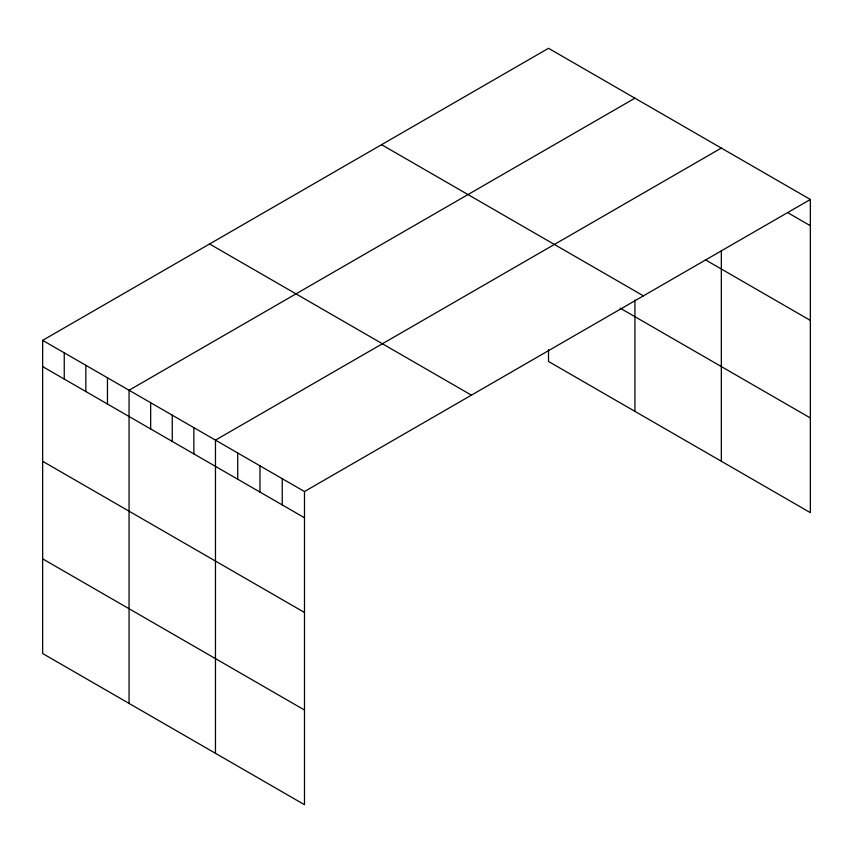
<?xml version="1.0" encoding="UTF-8"?>
<svg xmlns="http://www.w3.org/2000/svg" width="853" height="853" viewBox="0 0 853 853"><rect width="100%" height="100%" fill="white"/><g stroke="black" fill="none" stroke-linecap="round" stroke-linejoin="round"><path stroke-width="1.28" d="M42.65 340.358L304.489 491.531L304.489 804.699L42.65 653.526L42.65 340.358L548.511 48.301L810.35 199.474L810.35 512.642L548.511 361.469L548.511 349.634M634.92 98.191L129.059 390.237L129.059 703.416M721.329 148.07L215.468 440.127L215.468 753.306M304.489 491.531L810.35 199.474M788.097 212.866L810.35 225.725M705.41 259.813L810.35 320.408M381.579 144.679L643.418 295.852M620.131 308.146L810.35 417.959M209.582 243.979L471.421 395.152M42.65 366.598L304.489 517.771M42.65 461.292L304.489 612.465M42.65 558.843L304.489 710.016M721.329 250.601L721.329 461.249M634.92 299.989L634.92 411.359M282.236 478.672L282.236 504.923M259.973 465.823L259.973 492.074M237.72 452.975L237.72 479.226M193.866 427.652L193.866 453.903M172.263 415.187L172.263 441.438M150.661 402.712L150.661 428.963M107.457 377.772L107.457 404.013M85.854 365.297L85.854 391.548M64.252 352.822L64.252 379.073"/></g></svg>
